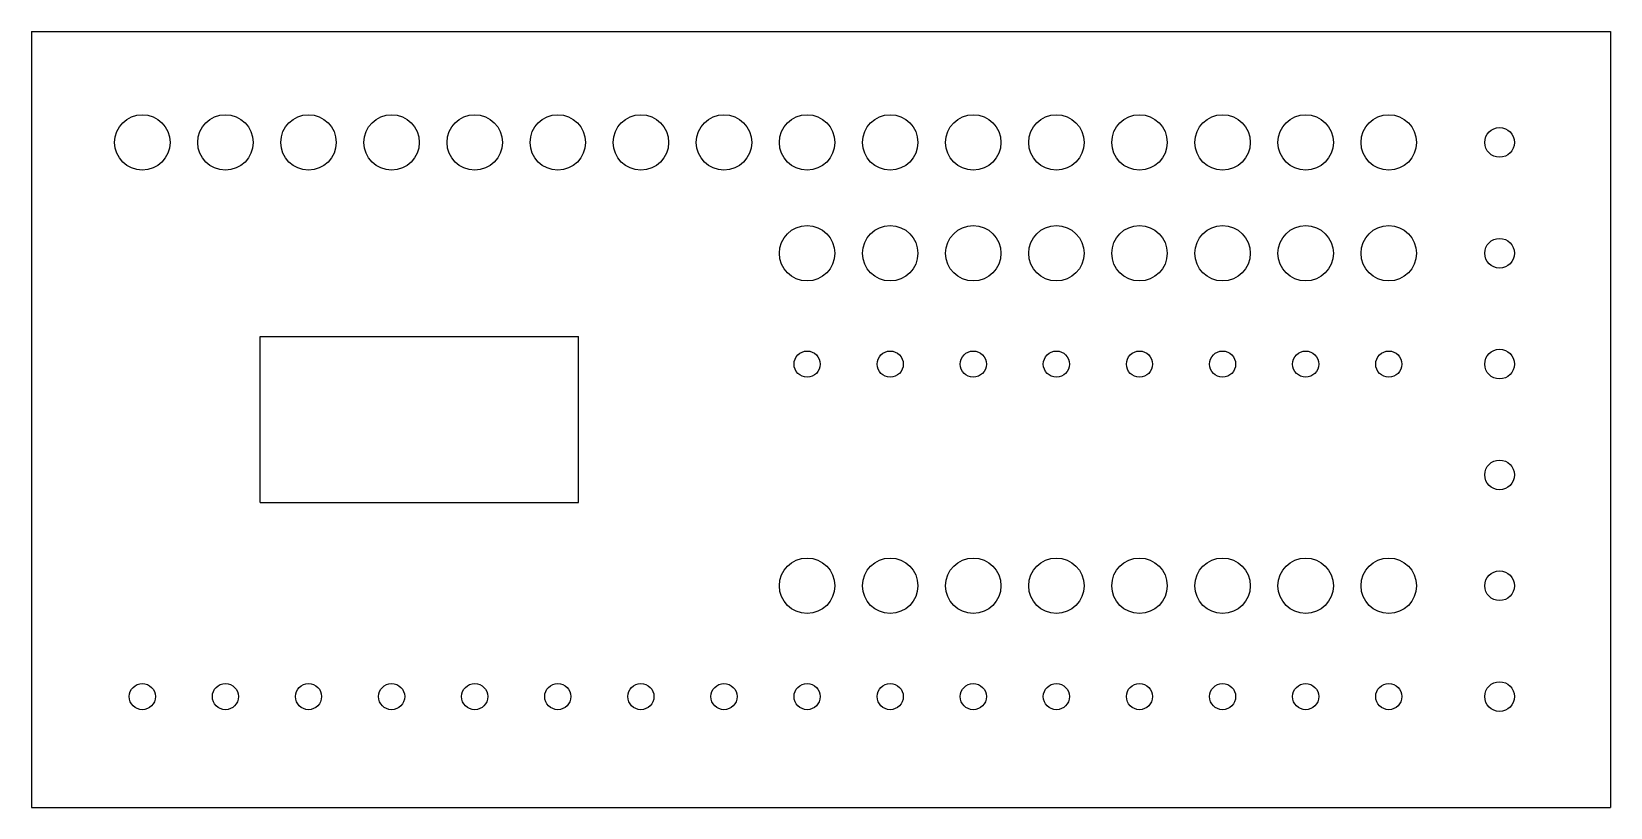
# Model space of a CAD drawing. Header units: inches. Extents: x -2.9 to 11.3, y -4 to 3.
import ezdxf

# ---------------------------------------------------------------- set-up
doc = ezdxf.new("R2010")
doc.units = ezdxf.units.IN
doc.header["$MEASUREMENT"] = 0

msp = doc.modelspace()

# ---------------------------------------------------------------- linework, layer by layer
at = {"color": 7, "linetype": 'Continuous', "lineweight": 25}
for p, q in [((-2.938, 3.044), (-2.938, -3.956)), ((-2.938, 3.044), (11.312, 3.044)), ((11.312, 3.044), (11.312, -3.956)), ((-0.875, 0.294), (2, 0.294)), ((-0.875, -1.206), (-0.875, 0.294)), ((2, -1.206), (2, 0.294)), ((-0.875, -1.206), (2, -1.206)), ((-2.938, -3.956), (11.312, -3.956))]:
    msp.add_line(p, q, dxfattribs=at)
for centre, radius in [((-1.938, 2.044), 0.25), ((-1.188, 2.044), 0.25), ((-0.438, 2.044), 0.25), ((0.312, 2.044), 0.25), ((1.062, 2.044), 0.25), ((1.812, 2.044), 0.25), ((2.562, 2.044), 0.25), ((3.312, 2.044), 0.25), ((4.062, 2.044), 0.25), ((4.812, 2.044), 0.25), ((5.562, 2.044), 0.25), ((6.312, 2.044), 0.25), ((7.062, 2.044), 0.25), ((7.812, 2.044), 0.25), ((8.562, 2.044), 0.25), ((9.312, 2.044), 0.25), ((10.312, 2.044), 0.134), ((4.062, 1.044), 0.25), ((4.812, 1.044), 0.25), ((5.562, 1.044), 0.25), ((6.312, 1.044), 0.25), ((7.062, 1.044), 0.25), ((7.812, 1.044), 0.25), ((8.562, 1.044), 0.25), ((9.312, 1.044), 0.25), ((10.312, 1.044), 0.134), ((4.062, 0.044), 0.118), ((4.812, 0.044), 0.118), ((5.562, 0.044), 0.118), ((6.312, 0.044), 0.118), ((7.062, 0.044), 0.118), ((7.812, 0.044), 0.118), ((8.562, 0.044), 0.118), ((9.312, 0.044), 0.118), ((10.312, 0.044), 0.134), ((10.312, -0.956), 0.134), ((4.062, -1.956), 0.25), ((4.812, -1.956), 0.25), ((5.562, -1.956), 0.25), ((6.312, -1.956), 0.25), ((7.062, -1.956), 0.25), ((7.812, -1.956), 0.25), ((8.562, -1.956), 0.25), ((9.312, -1.956), 0.25), ((10.312, -1.956), 0.134), ((-1.938, -2.956), 0.118), ((-1.188, -2.956), 0.118), ((-0.438, -2.956), 0.118), ((0.312, -2.956), 0.118), ((1.062, -2.956), 0.118), ((1.812, -2.956), 0.118), ((2.562, -2.956), 0.118), ((3.312, -2.956), 0.118), ((4.062, -2.956), 0.118), ((4.812, -2.956), 0.118), ((5.562, -2.956), 0.118), ((6.312, -2.956), 0.118), ((7.062, -2.956), 0.118), ((7.812, -2.956), 0.118), ((8.562, -2.956), 0.118), ((9.312, -2.956), 0.118), ((10.312, -2.956), 0.134)]:
    msp.add_circle(centre, radius, dxfattribs=at)

doc.saveas('drawing.dxf')
